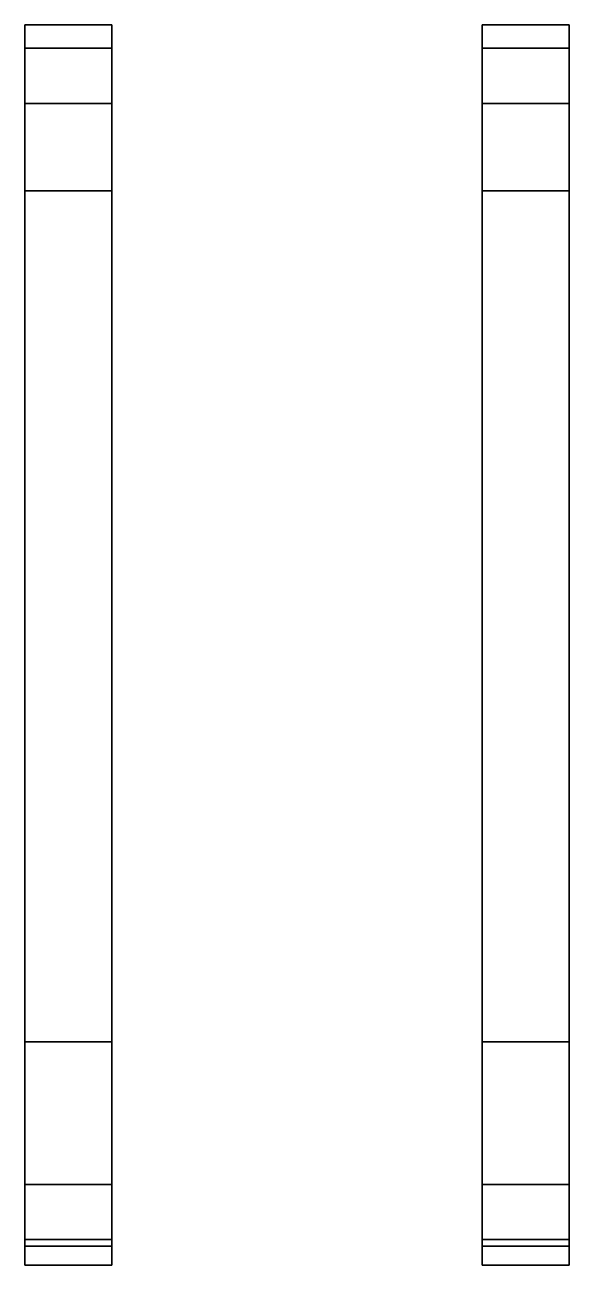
# Model space of a CAD drawing. Extents: x -1.28 to 1.28, y -3.04 to 2.79.
import ezdxf

# ---------------------------------------------------------------- set-up
doc = ezdxf.new("R2010")
doc.units = 0
doc.layers.add('TRACKS', color=3, linetype='CONTINUOUS')

msp = doc.modelspace()

# ---------------------------------------------------------------- linework, layer by layer
at = {"layer": 'TRACKS'}
for points in [[(-0.87, 2.68, 0.48), (-0.87, 2.79, 0.74), (-1.28, 2.79, 0.74), (-1.28, 2.68, 0.48)], [(-0.87, 2.79, 0.74), (-0.87, 2.68, 0.48), (-1.28, 2.68, 0.48), (-1.28, 2.79, 0.74)], [(-0.87, 2.79, 0.74), (-0.87, 2.68, 1), (-1.28, 2.68, 1), (-1.28, 2.79, 0.74)], [(-0.87, 2.68, 1), (-0.87, 2.79, 0.74), (-1.28, 2.79, 0.74), (-1.28, 2.68, 1)], [(1.28, 2.79, 0.74), (1.28, 2.68, 0.48), (0.87, 2.68, 0.48), (0.87, 2.79, 0.74)], [(1.28, 2.68, 0.48), (1.28, 2.79, 0.74), (0.87, 2.79, 0.74), (0.87, 2.68, 0.48)], [(1.28, 2.79, 0.74), (1.28, 2.68, 1), (0.87, 2.68, 1), (0.87, 2.79, 0.74)], [(1.28, 2.68, 1), (1.28, 2.79, 0.74), (0.87, 2.79, 0.74), (0.87, 2.68, 1)], [(-0.87, 2.01), (-0.87, 2.68, 0.48), (-1.28, 2.68, 0.48), (-1.28, 2.01)], [(-0.87, 2.68, 0.48), (-0.87, 2.01), (-1.28, 2.01), (-1.28, 2.68, 0.48)], [(-0.87, 2.42, 1.1), (-0.87, 2.68, 1), (-1.28, 2.68, 1), (-1.28, 2.42, 1.1)], [(-0.87, 2.68, 1), (-0.87, 2.42, 1.1), (-1.28, 2.42, 1.1), (-1.28, 2.68, 1)], [(1.28, 2.68, 0.48), (1.28, 2.01), (0.87, 2.01), (0.87, 2.68, 0.48)], [(1.28, 2.01), (1.28, 2.68, 0.48), (0.87, 2.68, 0.48), (0.87, 2.01)], [(1.28, 2.42, 1.1), (1.28, 2.68, 1), (0.87, 2.68, 1), (0.87, 2.42, 1.1)], [(1.28, 2.68, 1), (1.28, 2.42, 1.1), (0.87, 2.42, 1.1), (0.87, 2.68, 1)], [(-0.87, 2.42, 1.1), (-0.87, -2.66, 1.1), (-1.28, -2.66, 1.1), (-1.28, 2.42, 1.1)], [(-0.87, -2.66, 1.1), (-0.87, 2.42, 1.1), (-1.28, 2.42, 1.1), (-1.28, -2.66, 1.1)], [(1.28, 2.42, 1.1), (1.28, -2.66, 1.1), (0.87, -2.66, 1.1), (0.87, 2.42, 1.1)], [(1.28, -2.66, 1.1), (1.28, 2.42, 1.1), (0.87, 2.42, 1.1), (0.87, -2.66, 1.1)], [(-0.87, 2.01), (-0.87, -1.99), (-1.28, -1.99), (-1.28, 2.01)], [(-0.87, -1.99), (-0.87, 2.01), (-1.28, 2.01), (-1.28, -1.99)], [(1.28, 2.01), (1.28, -1.99), (0.87, -1.99), (0.87, 2.01)], [(1.28, -1.99), (1.28, 2.01), (0.87, 2.01), (0.87, -1.99)], [(-0.87, -1.99), (-0.87, -2.92, 0.47), (-1.28, -2.92, 0.47), (-1.28, -1.99)], [(-0.87, -2.92, 0.47), (-0.87, -1.99), (-1.28, -1.99), (-1.28, -2.92, 0.47)], [(1.28, -2.92, 0.47), (1.28, -1.99), (0.87, -1.99), (0.87, -2.92, 0.47)], [(1.28, -1.99), (1.28, -2.92, 0.47), (0.87, -2.92, 0.47), (0.87, -1.99)], [(-0.87, -2.95, 0.95), (-0.87, -2.66, 1.1), (-1.28, -2.66, 1.1), (-1.28, -2.95, 0.95)], [(-0.87, -2.66, 1.1), (-0.87, -2.95, 0.95), (-1.28, -2.95, 0.95), (-1.28, -2.66, 1.1)], [(1.28, -2.95, 0.95), (1.28, -2.66, 1.1), (0.87, -2.66, 1.1), (0.87, -2.95, 0.95)], [(1.28, -2.66, 1.1), (1.28, -2.95, 0.95), (0.87, -2.95, 0.95), (0.87, -2.66, 1.1)], [(-0.87, -3.04, 0.73), (-0.87, -2.92, 0.47), (-1.28, -2.92, 0.47), (-1.28, -3.04, 0.73)], [(-0.87, -2.92, 0.47), (-0.87, -3.04, 0.73), (-1.28, -3.04, 0.73), (-1.28, -2.92, 0.47)], [(-0.87, -2.95, 0.95), (-0.87, -3.04, 0.73), (-1.28, -3.04, 0.73), (-1.28, -2.95, 0.95)], [(-0.87, -3.04, 0.73), (-0.87, -2.95, 0.95), (-1.28, -2.95, 0.95), (-1.28, -3.04, 0.73)], [(1.28, -3.04, 0.73), (1.28, -2.92, 0.47), (0.87, -2.92, 0.47), (0.87, -3.04, 0.73)], [(1.28, -2.92, 0.47), (1.28, -3.04, 0.73), (0.87, -3.04, 0.73), (0.87, -2.92, 0.47)], [(1.28, -2.95, 0.95), (1.28, -3.04, 0.73), (0.87, -3.04, 0.73), (0.87, -2.95, 0.95)], [(1.28, -3.04, 0.73), (1.28, -2.95, 0.95), (0.87, -2.95, 0.95), (0.87, -3.04, 0.73)]]:
    msp.add_3dface(points, dxfattribs=at)

doc.saveas('drawing.dxf')
